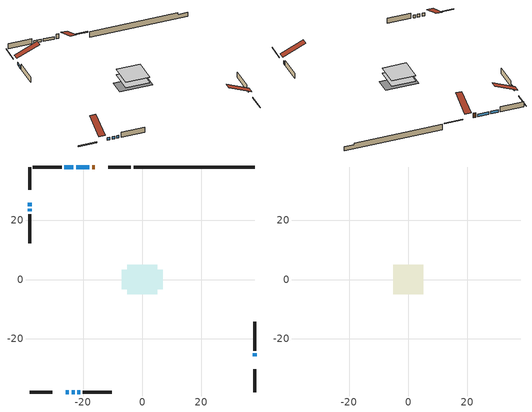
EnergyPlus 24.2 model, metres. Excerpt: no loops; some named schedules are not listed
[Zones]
conditioned space
 floor outside (Floor1 construction): -1.57,-1.57 -1.57,1.57 1.57,1.57 1.57,-1.57 z0.91
 floor adiabatic (AdiabaticFloorConstruction): -5.04,-5.04 -5.04,5.04 5.04,5.04 5.04,-5.04 z0.91
 floor foundation (Slab1 construction): -6.89,-3.33 -6.89,3.33 6.89,3.33 6.89,-3.33 z-1.62
 wall outside (RimJoist1 construction): -3.85,37.98 -11.52,37.98 / -37.98,-37.98 -30.31,-37.98 / -37.98,37.98 -37.98,30.31 / 37.98,-37.98 37.98,-30.31 z0.91:1.21
 wall outside (AdiabaticWallConstruction 1): -16,37.98 -16.94,37.98 z0.91:2.94
 wall outside (AdiabaticWallConstruction): -17.86,37.98 -22.36,37.98 / 37.98,-25.83 37.98,-24.94 / -25.83,-37.98 -24.78,-37.98 / -37.98,25.83 -37.98,24.78 / -23.86,-37.98 -22.8,-37.98 / -23.28,37.98 -26.31,37.98 / -21.87,-37.98 -20.98,-37.98 / -37.98,23.85 -37.98,22.96 z0.91:2.13
 wall outside (Wall1 construction): -27.24,37.98 -37.05,37.98 / -20.05,-37.98 -10.24,-37.98 / -37.98,22.03 -37.98,12.22 / 37.98,-24.01 37.98,-14.2 z0.91:3.35
 wall foundation (FoundationWall1 construction): -2.92,37.98,-1.62 -2.92,37.98,0.91 33.89,37.98,0.91 33.89,37.98,0.11 37.98,37.98,0.11 37.98,37.98,-1.62
 window (WindowConstruction): -17.86,37.98 -22.36,37.98 z0.91:2.13
 window (WindowConstruction 7): 37.98,-25.83 37.98,-24.94 z0.91:2.13
 window (WindowConstruction 1): -25.83,-37.98 -24.78,-37.98 z0.91:2.13
 window (WindowConstruction 2): -37.98,25.83 -37.98,24.78 z0.91:2.13
 window (WindowConstruction 3): -23.85,-37.98 -22.8,-37.98 z0.91:2.13
 window (WindowConstruction 4): -23.29,37.98 -26.31,37.98 z0.91:2.13
 window (WindowConstruction 5): -21.87,-37.98 -20.98,-37.98 z0.91:2.13
 window (WindowConstruction 6): -37.98,23.85 -37.98,22.96 z0.91:2.13
 door (Door): -16,37.98 -16.93,37.98 z0.91:2.94
 ceiling adiabatic (AdiabaticFloorConstruction): 5.04,-5.04 5.04,5.04 -5.04,5.04 -5.04,-5.04 z0.91
attic - vented
 floor to conditioned space (Floor2 construction Reversed): -5.04,-5.04 -5.04,5.04 5.04,5.04 5.04,-5.04 z3.35
 roof outside (Roof1 construction): -15.07,37.98,3.35 -15.07,28.29,7.39 -12.45,28.29,7.39 -12.45,37.98,3.35; -26.76,-37.98,3.35 -26.76,-28.29,7.39 -29.38,-28.29,7.39 -29.38,-37.98,3.35; -37.98,26.76,3.35 -28.29,26.76,7.39 -28.29,29.38,7.39 -37.98,29.38,3.35; 37.98,-26.76,3.35 28.29,-26.76,7.39 28.29,-29.38,7.39 37.98,-29.38,3.35
[Building]
Building 1: Terrain=Suburbs
[Site:Location]
Montreal Intl AP_QC: Latitude {deg}=45.47; Longitude {deg}=-73.74; Time Zone {hr}=-5; Elevation {m}=36; Keep Site Location Information=Yes
[Site:GroundTemperature:Shallow]
2.07863, -0.316383, -0.508184, 0.628371, 5.19101, 9.73239, 13.6695, 16.1636, 16.3755, 14.347, 10.5102, 6.10817
[Site:WaterMainsTemperature]
Calculation Method=Schedule; Temperature Schedule=mains temperature schedule
[Material] Roughness=Rough; Thermal Absorptance=0.9
Name | Thickness {m} | Conductivity {W/m-K} | Density {kg/m3} | Specific Heat {J/kg-K} | Solar Absorptance | Visible Absorptance
asphalt or fiberglass shingles | 0.00635 | 0.162714 | 1121.4 | 1465.45 | 0.4 | 0.4
ceiling stud and cavity | 0.1397 | 0.0947875 | 65.682 | 1177.47 | 0.7 | 0.7
concrete 4.0 in. | 0.1016 | 1.803125 | 2242.8 | 837.4 | 0.7 | 0.7
concrete 8.0 in. | 0.2032 | 1.803125 | 2242.8 | 837.4 | 0.7 | 0.7
door material | 0.04445 | 0.188738 | 512.64 | 1214.23 | 0.7 | 0.7
floor covering | 0.0127 | 0.0433444 | 54.468 | 1339.84 | 0.6 | 0.6
floor rigid ins; wall rigid ins | 0.512978 | 0.029427 | 32.04 | 1214.23 | 0.7 | 0.7
floor stud and cavity | 0.1397 | 1.61265 | 92.3553 | 1139.71 | 0.7 | 0.7
floor stud and cavity 1 | 0.1397 | 1.75129 | 37.0049 | 1207.88 | 0.7 | 0.7
furniture material conditioned space 1 | 0.1524 | 0.115458 | 640.8 | 1214.23 | 0.6 | 0.6
gypsum board | 0.0127 | 0.160291 | 801 | 837.4 | 0.6 | 0.6
osb sheathing 0.5 in. | 0.0127 | 0.115458 | 512.64 | 1214.23 | 0.7 | 0.7
osb sheathing 0.75 in. | 0.01905 | 0.115458 | 512.64 | 1214.23 | 0.7 | 0.7
osb sheathing 2.0 in. | 0.0508 | 0.115458 | 512.64 | 1214.23 | 0.7 | 0.7
rim joist stud and cavity | 0.0508 | 0.353641 | 125.044 | 1163.47 | 0.6 | 0.6
wall stud and cavity | 0.1397 | 0.146652 | 139.0536 | 1170.24 | 0.7 | 0.7
wall stud and cavity 1 | 0.0889 | 0.380278 | 52.3479 | 1209.89 | 0.7 | 0.7
wall stud and cavity 2 | 0.0889 | 0.391764 | 83.0341 | 1211.67 | 0.7 | 0.7
wood siding | 0.0254 | 0.102417 | 544.68 | 1172.36 | 0.4 | 0.4
wood siding 1; wood siding 2; wood siding 3 | 0.0254 | 0.102417 | 544.68 | 1172.36 | 0.7 | 0.7
[WindowMaterial:SimpleGlazingSystem]
Name | U-Factor {W/m2-K} | Solar Heat Gain Coefficient
WindowMaterial | 4.00469 | 0.69
WindowMaterial 1 | 4.52707 | 0.66
WindowMaterial 2 | 4.536722 | 0.66
WindowMaterial 3 | 4.51855 | 0.66
WindowMaterial 4 | 3.8565 | 0.7
WindowMaterial 5 | 5.47586 | 0.61
[Construction]
AdiabaticFloorConstruction: floor stud and cavity 1, floor rigid ins, osb sheathing 0.75 in., floor covering
AdiabaticWallConstruction: wood siding 2, wall rigid ins, wall stud and cavity 1, gypsum board
AdiabaticWallConstruction 1: wood siding 3, wall rigid ins, wall stud and cavity 1, gypsum board
Door: door material
Floor1 construction: floor stud and cavity, osb sheathing 0.75 in., floor covering
Floor2 construction Reversed: gypsum board, ceiling stud and cavity
FoundationWall1 construction: concrete 8.0 in.
furniture construction conditioned space 1: furniture material conditioned space 1
PartitionWallConstruction: gypsum board, wall stud and cavity 2, gypsum board
RimJoist1 construction: wood siding 1, osb sheathing 2.0 in., rim joist stud and cavity
Roof1 construction: asphalt or fiberglass shingles
Slab1 construction: concrete 4.0 in.
Wall1 construction: wood siding, osb sheathing 0.5 in., wall stud and cavity, gypsum board
WindowConstruction: WindowMaterial
WindowConstruction 1: WindowMaterial 1
WindowConstruction 2: WindowMaterial 2
WindowConstruction 3: WindowMaterial 3
WindowConstruction 4: WindowMaterial 4
WindowConstruction 5; WindowConstruction 6; WindowConstruction 7: WindowMaterial 5
[Zone] Multiplier=1; Part of Total Floor Area=Yes
Name | Volume {m3}
attic - vented | 65.812
conditioned space | 504.7
[Space]
Name | Zone | Volume {m3}
attic - vented 1 | attic - vented | 65.812
conditioned space 1 | conditioned space | 504.7
[ZoneInfiltration:EffectiveLeakageArea]
infil attic - vented 1: Zone or Space=attic - vented 1; Schedule=Always On Discrete; Effective Air Leakage Area {cm2}=4070.8; Stack Coefficient=0.000280829; Wind Coefficient=1.13225e-05
[ZoneMixing]
whole house fan mix: Zone or Space=attic - vented; Schedule=Always On Continuous; Design Flow Rate Calculation Method=Flow/Zone; Design Flow Rate {m3/s}=0; Source Zone or Space=conditioned space
[SurfaceProperty:ExposedFoundationPerimeter]
Slab1: Exposed Perimeter Calculation Method=TotalExposedPerimeter; Total Exposed Perimeter {m}=40.904
[InternalMass] Zone or ZoneList=conditioned space; Space or SpaceList=conditioned space 1
Name | Construction | Surface Area {m2}
furniture mass conditioned space 1 | furniture construction conditioned space 1 | 81.4282
partition wall mass | PartitionWallConstruction | 203.57
[Lights]
interior lighting: Zone or ZoneList or Space or SpaceList=conditioned space 1; Schedule=interior lighting schedule; Design Level Calculation Method=LightingLevel; Lighting Level {W}=343.2; Return Air Fraction=0; Fraction Radiant=0.6; Fraction Visible=0.2; Fraction Replaceable=1
[People]
occupants: Zone or ZoneList or Space or SpaceList=conditioned space 1; Number of People Schedule=occupants schedule; Number of People Calculation Method=People; Number of People=3; Fraction Radiant=0.314171; Sensible Heat Fraction=0.56303; Activity Level Schedule=occupants activity schedule; Carbon Dioxide Generation Rate {m3/s-W}=0; Enable ASHRAE 55 Comfort Warnings=No; Mean Radiant Temperature Calculation Type=EnclosureAveraged
[ElectricEquipment] Zone or ZoneList or Space or SpaceList=conditioned space 1; Design Level Calculation Method=EquipmentLevel
Name | Schedule | Design Level {W} | Fraction Latent | Fraction Radiant | Fraction Lost
clothes dryer | clothes dryer schedule | 140.772 | 0.015 | 0.081 | 0.85
clothes washer | clothes washer schedule | 32.1985 | 0.03 | 0.162 | 0.7
cooking range | cooking range schedule | 215.147 | 0.08 | 0.432 | 0.2
dishwasher | dishwasher schedule | 66.8632 | 0.3 | 0.18 | 0.4
fridge | fridge schedule | 72.9452 | 0 | 0.6 | 0
mech vent house fan | mech vent house fan schedule | 0 | 0 | 0 | 1
mech vent house fan cfis | mech vent house fan cfis schedule | 0 | 0 | 0 | 0
mech vent range fan 0 | mech vent range fan 0 schedule | 57 | 0 | 0 | 1
misc plug loads | misc plug loads schedule | 494.7 | 0.045 | 0.513 | 0.1
whole house fan | Always On Discrete | 0 | 0 | 0 | 1
[OtherEquipment] Zone or ZoneList or Space or SpaceList=conditioned space 1; Design Level Calculation Method=EquipmentLevel
Name | Fuel Type | Schedule | Design Level {W} | Fraction Latent | Fraction Radiant | Fraction Lost
clothes dryer 1 | Electricity | clothes dryer schedule | 0 | 0.015 | 0.081 | 0.85
cooking range 1 | Electricity | cooking range schedule | 0 | 0.08 | 0.432 | 0.2
general water use latent | None | general water use schedule | 62.594 | 1 | 0 | 0
general water use sensible | None | general water use schedule | -61.6891 | 0 | 0.6 | 0
mech vent house fan latent load | None | Always On Discrete | 0 | 1 | 0 | 0
mech vent house fan sensible load | None | Always On Discrete | 0 | 0 | 0 | 0
water heater energy adjustment1 | Electricity | Always On Discrete | 0.01 | 0 | 0 | 1
[ZoneInfiltration:DesignFlowRate] Zone or ZoneList or Space or SpaceList=conditioned space 1; Schedule=Always On Discrete; Design Flow Rate Calculation Method=Flow/Zone; Design Flow Rate {m3/s}=0
infil flow; natural vent flow; whole house fan flow
[ZoneControl:Thermostat]
conditioned space Thermostat: Zone or ZoneList=conditioned space; Control Type Schedule=conditioned space Thermostat Schedule; Control 1=conditioned space temperature setpoint; Temperature Difference Between Cutout And Setpoint {deltaC}=0
[ZoneHVAC:Baseboard:Convective:Electric]
electric baseboard: Availability Schedule=Always On Discrete; Heating Design Capacity {W}=32520.6; Efficiency=1
[Zone equipment]
conditioned space: electric baseboard
[Foundation:Kiva]
Foundation Kiva 1: Initial Indoor Air Temperature {C}=18; Wall Height Above Grade {m}=0.90998; Wall Depth Below Slab {m}=0.2032
[Foundation:Kiva:Settings]
Soil Conductivity {W/m-K}=0.849921; Soil Density {kg/m3}=1842.3; Soil Specific Heat {J/kg-K}=418.7; Ground Solar Absorptivity=0.9; Ground Thermal Absorptivity=0.9; Ground Surface Roughness {m}=0.03; Far-Field Width {m}=40; Deep-Ground Boundary Condition=ZeroFlux; Deep-Ground Depth {m}=40; Minimum Cell Dimension {m}=0.2; Maximum Cell Growth Coefficient=3; Simulation Timestep=Timestep
[Exterior:Lights]
exterior lighting: Schedule=exterior lighting schedule; Design Level {W}=75.6
[EnergyManagementSystem:GlobalVariable]
infil_program_Qfan
infil_program_Qinf
natural_vent_program_Qnv
natural_vent_program_Qwhf
[EnergyManagementSystem:Sensor]
Name | Output:Variable or Output:Meter Index Key | Output:Variable or Output:Meter
airflow_gain | infil flow | Infiltration Sensible Heat Gain Energy
airflow_gain_1 | natural vent flow | Infiltration Sensible Heat Gain Energy
airflow_gain_2 | whole house fan flow | Infiltration Sensible Heat Gain Energy
airflow_loss | infil flow | Infiltration Sensible Heat Loss Energy
airflow_loss_1 | natural vent flow | Infiltration Sensible Heat Loss Energy
airflow_loss_2 | whole house fan flow | Infiltration Sensible Heat Loss Energy
clg_load_cond |  | Cooling:EnergyTransfer:Zone:CONDITIONED SPACE
clg_sp_s; clg_sp_s_1 | cooling setpoint | Schedule Value
clothes_dryer_exhaust_0_sch_s | clothes dryer exhaust 0 schedule | Schedule Value
conditioned_space_clg_unmet_s | conditioned space | Zone Cooling Setpoint Not Met Time
conditioned_space_htg_unmet_s | conditioned space | Zone Heating Setpoint Not Met Time
cool_season | cooling season schedule | Schedule Value
fridge_tin_s; tin_s; tin_s_1 | conditioned space | Zone Mean Air Temperature
htg_load_cond |  | Heating:EnergyTransfer:Zone:CONDITIONED SPACE
htg_sp_s; htg_sp_s_1 | heating setpoint | Schedule Value
ig_ee_conv | clothes dryer | Electric Equipment Convective Heating Energy
ig_ee_conv_2 | cooking range | Electric Equipment Convective Heating Energy
ig_ee_conv_4 | fridge | Electric Equipment Convective Heating Energy
ig_ee_conv_5 | misc plug loads | Electric Equipment Convective Heating Energy
ig_ee_conv_6 | whole house fan | Electric Equipment Convective Heating Energy
ig_ee_rad | clothes dryer | Electric Equipment Radiant Heating Energy
ig_ee_rad_2 | cooking range | Electric Equipment Radiant Heating Energy
ig_ee_rad_4 | fridge | Electric Equipment Radiant Heating Energy
ig_ee_rad_5 | misc plug loads | Electric Equipment Radiant Heating Energy
ig_ee_rad_6 | whole house fan | Electric Equipment Radiant Heating Energy
ig_lgt_conv | interior lighting | Lights Convective Heating Energy
ig_lgt_rad | interior lighting | Lights Radiant Heating Energy
ig_lgt_vis | interior lighting | Lights Visible Radiation Heating Energy
ig_oe_conv | clothes dryer 1 | Other Equipment Convective Heating Energy
ig_oe_conv_1 | cooking range 1 | Other Equipment Convective Heating Energy
ig_oe_conv_2 | general water use latent | Other Equipment Convective Heating Energy
ig_oe_conv_3 | general water use sensible | Other Equipment Convective Heating Energy
ig_oe_conv_4 | water heater energy adjustment1 | Other Equipment Convective Heating Energy
ig_oe_rad | clothes dryer 1 | Other Equipment Radiant Heating Energy
ig_oe_rad_1 | cooking range 1 | Other Equipment Radiant Heating Energy
ig_oe_rad_2 | general water use latent | Other Equipment Radiant Heating Energy
ig_oe_rad_3 | general water use sensible | Other Equipment Radiant Heating Energy
ig_oe_rad_4 | water heater energy adjustment1 | Other Equipment Radiant Heating Energy
ig_ppl_conv | occupants | People Convective Heating Energy
ig_ppl_rad | occupants | People Radiant Heating Energy
im_conv | furniture mass conditioned space 1 | Surface Inside Face Convection Heat Gain Energy
im_conv_1 | partition wall mass | Surface Inside Face Convection Heat Gain Energy
im_ig | furniture mass conditioned space 1 | Surface Inside Face Internal Gains Radiation Heat Gain Energy
im_ig_1 | partition wall mass | Surface Inside Face Internal Gains Radiation Heat Gain Energy
im_lgt | furniture mass conditioned space 1 | Surface Inside Face Lights Radiation Heat Gain Energy
im_lgt_1 | partition wall mass | Surface Inside Face Lights Radiation Heat Gain Energy
im_sol | furniture mass conditioned space 1 | Surface Inside Face Solar Radiation Heat Gain Energy
im_sol_1 | partition wall mass | Surface Inside Face Solar Radiation Heat Gain Energy
im_surf | furniture mass conditioned space 1 | Surface Inside Face Net Surface Thermal Radiation Heat Gain Energy
im_surf_1 | partition wall mass | Surface Inside Face Net Surface Thermal Radiation Heat Gain Energy
mech_vent_range_fan_0_sch_s | mech vent range fan 0 schedule | Schedule Value
mv_conv | mech vent house fan | Electric Equipment Convective Heating Energy
mv_conv_1 | mech vent house fan cfis | Electric Equipment Convective Heating Energy
mv_conv_2 | mech vent range fan 0 | Electric Equipment Convective Heating Energy
mv_conv_3 | mech vent house fan latent load | Other Equipment Convective Heating Energy
mv_conv_4 | mech vent house fan sensible load | Other Equipment Convective Heating Energy
mv_rad | mech vent house fan | Electric Equipment Radiant Heating Energy
mv_rad_1 | mech vent house fan cfis | Electric Equipment Radiant Heating Energy
mv_rad_2 | mech vent range fan 0 | Electric Equipment Radiant Heating Energy
mv_rad_3 | mech vent house fan latent load | Other Equipment Radiant Heating Energy
mv_rad_4 | mech vent house fan sensible load | Other Equipment Radiant Heating Energy
natural_vent_s | natural vent schedule | Schedule Value
out_pb_s |  | Site Outdoor Air Barometric Pressure
out_wt_s |  | Site Outdoor Air Humidity Ratio
site_vw_s |  | Site Wind Speed
ss_back_out | Window1 | Surface Window Shortwave from Zone Back Out Window Heat Transfer Rate
ss_back_out_1 | Window11 | Surface Window Shortwave from Zone Back Out Window Heat Transfer Rate
ss_back_out_2 | Window3 | Surface Window Shortwave from Zone Back Out Window Heat Transfer Rate
ss_back_out_3 | Window4 | Surface Window Shortwave from Zone Back Out Window Heat Transfer Rate
ss_back_out_4 | Window5 | Surface Window Shortwave from Zone Back Out Window Heat Transfer Rate
ss_back_out_5 | Window6 | Surface Window Shortwave from Zone Back Out Window Heat Transfer Rate
ss_back_out_6 | Window7 | Surface Window Shortwave from Zone Back Out Window Heat Transfer Rate
ss_back_out_7 | Window9 | Surface Window Shortwave from Zone Back Out Window Heat Transfer Rate
ss_conv | Door1 | Surface Inside Face Convection Heat Gain Energy
ss_conv_1 | Window1 | Surface Inside Face Convection Heat Gain Energy
ss_conv_2 | Window11 | Surface Inside Face Convection Heat Gain Energy
ss_conv_3 | Window3 | Surface Inside Face Convection Heat Gain Energy
ss_conv_4 | Window4 | Surface Inside Face Convection Heat Gain Energy
ss_conv_5 | Window5 | Surface Inside Face Convection Heat Gain Energy
ss_conv_6 | Window6 | Surface Inside Face Convection Heat Gain Energy
ss_conv_7 | Window7 | Surface Inside Face Convection Heat Gain Energy
ss_conv_8 | Window9 | Surface Inside Face Convection Heat Gain Energy
ss_ig | Door1 | Surface Inside Face Internal Gains Radiation Heat Gain Energy
ss_ig_1 | Window1 | Surface Inside Face Internal Gains Radiation Heat Gain Energy
ss_ig_2 | Window11 | Surface Inside Face Internal Gains Radiation Heat Gain Energy
ss_ig_3 | Window3 | Surface Inside Face Internal Gains Radiation Heat Gain Energy
ss_ig_4 | Window4 | Surface Inside Face Internal Gains Radiation Heat Gain Energy
ss_ig_5 | Window5 | Surface Inside Face Internal Gains Radiation Heat Gain Energy
ss_ig_6 | Window6 | Surface Inside Face Internal Gains Radiation Heat Gain Energy
ss_ig_7 | Window7 | Surface Inside Face Internal Gains Radiation Heat Gain Energy
ss_ig_8 | Window9 | Surface Inside Face Internal Gains Radiation Heat Gain Energy
ss_lgt | Door1 | Surface Inside Face Lights Radiation Heat Gain Energy
ss_sol | Door1 | Surface Inside Face Solar Radiation Heat Gain Energy
ss_surf | Door1 | Surface Inside Face Net Surface Thermal Radiation Heat Gain Energy
ss_surf_1 | Window1 | Surface Inside Face Net Surface Thermal Radiation Heat Gain Energy
ss_surf_2 | Window11 | Surface Inside Face Net Surface Thermal Radiation Heat Gain Energy
ss_surf_3 | Window3 | Surface Inside Face Net Surface Thermal Radiation Heat Gain Energy
ss_surf_4 | Window4 | Surface Inside Face Net Surface Thermal Radiation Heat Gain Energy
ss_surf_5 | Window5 | Surface Inside Face Net Surface Thermal Radiation Heat Gain Energy
ss_surf_6 | Window6 | Surface Inside Face Net Surface Thermal Radiation Heat Gain Energy
ss_surf_7 | Window7 | Surface Inside Face Net Surface Thermal Radiation Heat Gain Energy
ss_surf_8 | Window9 | Surface Inside Face Net Surface Thermal Radiation Heat Gain Energy
ss_trans_in | Window1 | Surface Window Transmitted Solar Radiation Rate
ss_trans_in_1 | Window11 | Surface Window Transmitted Solar Radiation Rate
ss_trans_in_2 | Window3 | Surface Window Transmitted Solar Radiation Rate
ss_trans_in_3 | Window4 | Surface Window Transmitted Solar Radiation Rate
ss_trans_in_4 | Window5 | Surface Window Transmitted Solar Radiation Rate
ss_trans_in_5 | Window6 | Surface Window Transmitted Solar Radiation Rate
ss_trans_in_6 | Window7 | Surface Window Transmitted Solar Radiation Rate
ss_trans_in_7 | Window9 | Surface Window Transmitted Solar Radiation Rate
ss_trans_out | Window1 | Surface Inside Face Initial Transmitted Diffuse Transmitted Out Window Solar Radiation Rate
ss_trans_out_1 | Window11 | Surface Inside Face Initial Transmitted Diffuse Transmitted Out Window Solar Radiation Rate
ss_trans_out_2 | Window3 | Surface Inside Face Initial Transmitted Diffuse Transmitted Out Window Solar Radiation Rate
ss_trans_out_3 | Window4 | Surface Inside Face Initial Transmitted Diffuse Transmitted Out Window Solar Radiation Rate
ss_trans_out_4 | Window5 | Surface Inside Face Initial Transmitted Diffuse Transmitted Out Window Solar Radiation Rate
ss_trans_out_5 | Window6 | Surface Inside Face Initial Transmitted Diffuse Transmitted Out Window Solar Radiation Rate
ss_trans_out_6 | Window7 | Surface Inside Face Initial Transmitted Diffuse Transmitted Out Window Solar Radiation Rate
ss_trans_out_7 | Window9 | Surface Inside Face Initial Transmitted Diffuse Transmitted Out Window Solar Radiation Rate
s_conv | Floor1 | Surface Inside Face Convection Heat Gain Energy
s_conv_1 | Floor2 | Surface Inside Face Convection Heat Gain Energy
s_conv_10 | Wall1:0 | Surface Inside Face Convection Heat Gain Energy
s_conv_11 | Wall1:180 | Surface Inside Face Convection Heat Gain Energy
s_conv_12 | Wall1:270 | Surface Inside Face Convection Heat Gain Energy
s_conv_13 | Wall1:90 | Surface Inside Face Convection Heat Gain Energy
s_conv_2 | FoundationWall1 | Surface Inside Face Convection Heat Gain Energy
s_conv_3 | inferred conditioned ceiling | Surface Inside Face Convection Heat Gain Energy
s_conv_4 | inferred conditioned floor | Surface Inside Face Convection Heat Gain Energy
s_conv_5 | RimJoist1:0 | Surface Inside Face Convection Heat Gain Energy
s_conv_6 | RimJoist1:180 | Surface Inside Face Convection Heat Gain Energy
s_conv_7 | RimJoist1:270 | Surface Inside Face Convection Heat Gain Energy
s_conv_8 | RimJoist1:90 | Surface Inside Face Convection Heat Gain Energy
s_conv_9 | Slab1 | Surface Inside Face Convection Heat Gain Energy
s_ig | Floor1 | Surface Inside Face Internal Gains Radiation Heat Gain Energy
s_ig_1 | Floor2 | Surface Inside Face Internal Gains Radiation Heat Gain Energy
s_ig_10 | Wall1:0 | Surface Inside Face Internal Gains Radiation Heat Gain Energy
s_ig_11 | Wall1:180 | Surface Inside Face Internal Gains Radiation Heat Gain Energy
s_ig_12 | Wall1:270 | Surface Inside Face Internal Gains Radiation Heat Gain Energy
s_ig_13 | Wall1:90 | Surface Inside Face Internal Gains Radiation Heat Gain Energy
s_ig_2 | FoundationWall1 | Surface Inside Face Internal Gains Radiation Heat Gain Energy
s_ig_3 | inferred conditioned ceiling | Surface Inside Face Internal Gains Radiation Heat Gain Energy
s_ig_4 | inferred conditioned floor | Surface Inside Face Internal Gains Radiation Heat Gain Energy
s_ig_5 | RimJoist1:0 | Surface Inside Face Internal Gains Radiation Heat Gain Energy
s_ig_6 | RimJoist1:180 | Surface Inside Face Internal Gains Radiation Heat Gain Energy
s_ig_7 | RimJoist1:270 | Surface Inside Face Internal Gains Radiation Heat Gain Energy
s_ig_8 | RimJoist1:90 | Surface Inside Face Internal Gains Radiation Heat Gain Energy
s_ig_9 | Slab1 | Surface Inside Face Internal Gains Radiation Heat Gain Energy
s_lgt | Floor1 | Surface Inside Face Lights Radiation Heat Gain Energy
s_lgt_1 | Floor2 | Surface Inside Face Lights Radiation Heat Gain Energy
s_lgt_10 | Wall1:0 | Surface Inside Face Lights Radiation Heat Gain Energy
s_lgt_11 | Wall1:180 | Surface Inside Face Lights Radiation Heat Gain Energy
s_lgt_12 | Wall1:270 | Surface Inside Face Lights Radiation Heat Gain Energy
s_lgt_13 | Wall1:90 | Surface Inside Face Lights Radiation Heat Gain Energy
s_lgt_2 | FoundationWall1 | Surface Inside Face Lights Radiation Heat Gain Energy
s_lgt_3 | inferred conditioned ceiling | Surface Inside Face Lights Radiation Heat Gain Energy
s_lgt_4 | inferred conditioned floor | Surface Inside Face Lights Radiation Heat Gain Energy
s_lgt_5 | RimJoist1:0 | Surface Inside Face Lights Radiation Heat Gain Energy
s_lgt_6 | RimJoist1:180 | Surface Inside Face Lights Radiation Heat Gain Energy
s_lgt_7 | RimJoist1:270 | Surface Inside Face Lights Radiation Heat Gain Energy
s_lgt_8 | RimJoist1:90 | Surface Inside Face Lights Radiation Heat Gain Energy
s_lgt_9 | Slab1 | Surface Inside Face Lights Radiation Heat Gain Energy
s_sol | Floor1 | Surface Inside Face Solar Radiation Heat Gain Energy
s_sol_1 | Floor2 | Surface Inside Face Solar Radiation Heat Gain Energy
s_sol_10 | Wall1:0 | Surface Inside Face Solar Radiation Heat Gain Energy
s_sol_11 | Wall1:180 | Surface Inside Face Solar Radiation Heat Gain Energy
s_sol_12 | Wall1:270 | Surface Inside Face Solar Radiation Heat Gain Energy
s_sol_13 | Wall1:90 | Surface Inside Face Solar Radiation Heat Gain Energy
s_sol_2 | FoundationWall1 | Surface Inside Face Solar Radiation Heat Gain Energy
s_sol_3 | inferred conditioned ceiling | Surface Inside Face Solar Radiation Heat Gain Energy
s_sol_4 | inferred conditioned floor | Surface Inside Face Solar Radiation Heat Gain Energy
s_sol_5 | RimJoist1:0 | Surface Inside Face Solar Radiation Heat Gain Energy
s_sol_6 | RimJoist1:180 | Surface Inside Face Solar Radiation Heat Gain Energy
s_sol_7 | RimJoist1:270 | Surface Inside Face Solar Radiation Heat Gain Energy
s_sol_8 | RimJoist1:90 | Surface Inside Face Solar Radiation Heat Gain Energy
s_sol_9 | Slab1 | Surface Inside Face Solar Radiation Heat Gain Energy
s_surf | Floor1 | Surface Inside Face Net Surface Thermal Radiation Heat Gain Energy
s_surf_1 | Floor2 | Surface Inside Face Net Surface Thermal Radiation Heat Gain Energy
s_surf_10 | Wall1:0 | Surface Inside Face Net Surface Thermal Radiation Heat Gain Energy
s_surf_11 | Wall1:180 | Surface Inside Face Net Surface Thermal Radiation Heat Gain Energy
s_surf_12 | Wall1:270 | Surface Inside Face Net Surface Thermal Radiation Heat Gain Energy
s_surf_13 | Wall1:90 | Surface Inside Face Net Surface Thermal Radiation Heat Gain Energy
s_surf_2 | FoundationWall1 | Surface Inside Face Net Surface Thermal Radiation Heat Gain Energy
s_surf_3 | inferred conditioned ceiling | Surface Inside Face Net Surface Thermal Radiation Heat Gain Energy
s_surf_4 | inferred conditioned floor | Surface Inside Face Net Surface Thermal Radiation Heat Gain Energy
s_surf_5 | RimJoist1:0 | Surface Inside Face Net Surface Thermal Radiation Heat Gain Energy
s_surf_6 | RimJoist1:180 | Surface Inside Face Net Surface Thermal Radiation Heat Gain Energy
s_surf_7 | RimJoist1:270 | Surface Inside Face Net Surface Thermal Radiation Heat Gain Energy
s_surf_8 | RimJoist1:90 | Surface Inside Face Net Surface Thermal Radiation Heat Gain Energy
s_surf_9 | Slab1 | Surface Inside Face Net Surface Thermal Radiation Heat Gain Energy
tout_s | conditioned space | Zone Outdoor Air Drybulb Temperature
win_s | conditioned space | Zone Air Humidity Ratio
[EnergyManagementSystem:Actuator]
Name | Actuated Component Unique | Actuated Component Type | Actuated Component Control Type
fridge_schedule_act | fridge schedule | Schedule:Constant | Schedule Value
infil_flow_act | infil flow | Zone Infiltration | Air Exchange Flow Rate
mech_vent_house_fan_cfis_act | mech vent house fan cfis | ElectricEquipment | Electricity Rate
